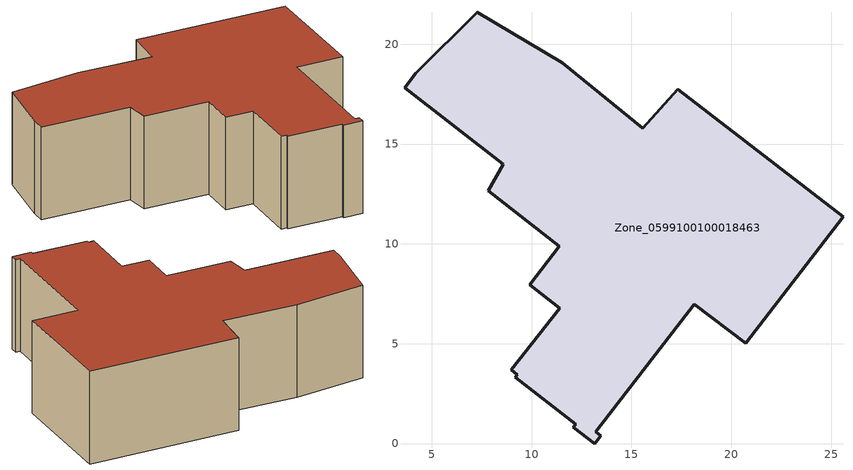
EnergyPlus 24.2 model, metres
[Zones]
Zone_0599100100018463
 floor ground (C_G): 7.82,12.65 8.59,13.99 3.64,17.82 4.2,18.55 7.28,21.59 11.54,19.07 15.56,15.8 17.32,17.75 25.6,11.36 20.73,5.02 18.14,6.98 13.22,0.58 13.46,0.4 13.16,0 12.09,0.83 12.2,0.98 9.17,3.31 9.29,3.45 8.98,3.69 11.41,6.78 9.9,7.96 11.39,9.88 z0
 wall outside (C_F): 8.59,13.99 7.82,12.65 11.39,9.88 9.9,7.96 11.41,6.78 8.98,3.69 9.29,3.45 9.17,3.31 12.2,0.98 12.09,0.83 13.16,0 13.46,0.4 13.22,0.58 18.14,6.98 20.73,5.02 25.6,11.36 17.32,17.75 15.56,15.8 11.54,19.07 7.28,21.59 4.2,18.55 3.64,17.82 8.59,13.99 z0:6.5
 roof outside (C_R): 7.28,21.59 4.2,18.55 3.64,17.82 8.59,13.99 7.82,12.65 11.39,9.88 9.9,7.96 11.41,6.78 8.98,3.69 9.29,3.45 9.17,3.31 12.2,0.98 12.09,0.83 13.16,0 13.46,0.4 13.22,0.58 18.14,6.98 20.73,5.02 25.6,11.36 17.32,17.75 15.56,15.8 11.54,19.07 z6.5
[BUILDING]
Pand.0599100100018463: North Axis=0; Terrain=City; Loads Convergence Tolerance Value=0.04; Temperature Convergence Tolerance Value=0.4; Solar Distribution=FullExterior; Maximum Number of Warmup Days=25; Minimum Number of Warmup Days=1
[Site:Location]
Rotterdam.The.Hague.AP_ZH_NLD Design_Conditions: Latitude=51.96; Longitude=4.45; Time Zone=1; Elevation=-4.5
[SITE:GROUNDTEMPERATURE:BUILDINGSURFACE]
18, 18, 18, 18, 18, 18, 18, 18, 18, 18, 18, 18
[MATERIAL] Thermal Absorptance=0.9; Solar Absorptance=0.7; Visible Absorptance=0.7
Name | Roughness | Thickness | Conductivity | Density | Specific Heat
G.D.2015-2018 | MediumSmooth | 0.15 | 0.0428571 | 540 | 1210
F.D.2015-2018 | Rough | 0.3 | 0.0666667 | 1920 | 840
R.D.2015-2018 | MediumRough | 0.2 | 0.0333333 | 1500 | 1000
[CONSTRUCTION]
C_G: G.D.2015-2018
C_F: F.D.2015-2018
C_R: R.D.2015-2018
[ZONE]
Zone_0599100100018463: Type=1; Multiplier=1; Ceiling Height=Autocalculate; Volume=Autocalculate; Floor Area=autocalculate; Part of Total Floor Area=Yes
[ZONEINFILTRATION:DESIGNFLOWRATE]
Infil_Zone_0599100100018463: Zone or ZoneList or Space or SpaceList=Zone_0599100100018463; Schedule=AlwaysOn; Design Flow Rate Calculation Method=Flow/Area; Flow Rate per Floor Area=0.0021; Constant Term Coefficient=1; Temperature Term Coefficient=0; Velocity Term Coefficient=0; Velocity Squared Term Coefficient=0
[HVACTEMPLATE:ZONE:IDEALLOADSAIRSYSTEM]
Zone_0599100100018463: Maximum Heating Supply Air Temperature=50; Minimum Cooling Supply Air Temperature=13; Maximum Heating Supply Air Humidity Ratio=0.0156; Minimum Cooling Supply Air Humidity Ratio=0.0077; Heating Limit=NoLimit; Cooling Limit=NoLimit; Dehumidification Control Type=ConstantSensibleHeatRatio; Cooling Sensible Heat Ratio=0.7; Dehumidification Setpoint=60; Humidification Control Type=None; Humidification Setpoint=30; Outdoor Air Method=None; Outdoor Air Flow Rate per Person=0.00944; Outdoor Air Flow Rate per Zone Floor Area=0; Outdoor Air Flow Rate per Zone=0; Demand Controlled Ventilation Type=None; Outdoor Air Economizer Type=NoEconomizer; Heat Recovery Type=None; Sensible Heat Recovery Effectiveness=0.7; Latent Heat Recovery Effectiveness=0.65
[ZONECONTROL:THERMOSTAT]
ThermostatControl_Zone_0599100100018463: Zone or ZoneList=Zone_0599100100018463; Control Type Schedule=DualSetpointControlType; Control 1=Thermostat_Zone_0599100100018463; Temperature Difference Between Cutout And Setpoint=0
[THERMOSTATSETPOINT:DUALSETPOINT]
Thermostat_Zone_0599100100018463: Heating Setpoint Temperature Schedule=HeatingSetpoint_Zone_0599100100018463; Cooling Setpoint Temperature Schedule=CoolingSetpoint_Zone_0599100100018463
[SCHEDULE:COMPACT]
HeatingSetpoint_Zone_0599100100018463: Through: 12/31, For: AllDays, Until: 24:00, 21
CoolingSetpoint_Zone_0599100100018463: Through: 12/31, For: AllDays, Until: 24:00, 24
DualSetpointControlType: Through: 12/31, For: AllDays, Until: 24:00, 4
AlwaysOn: Through: 12/31, For: AllDays, Until: 24:00, 1
